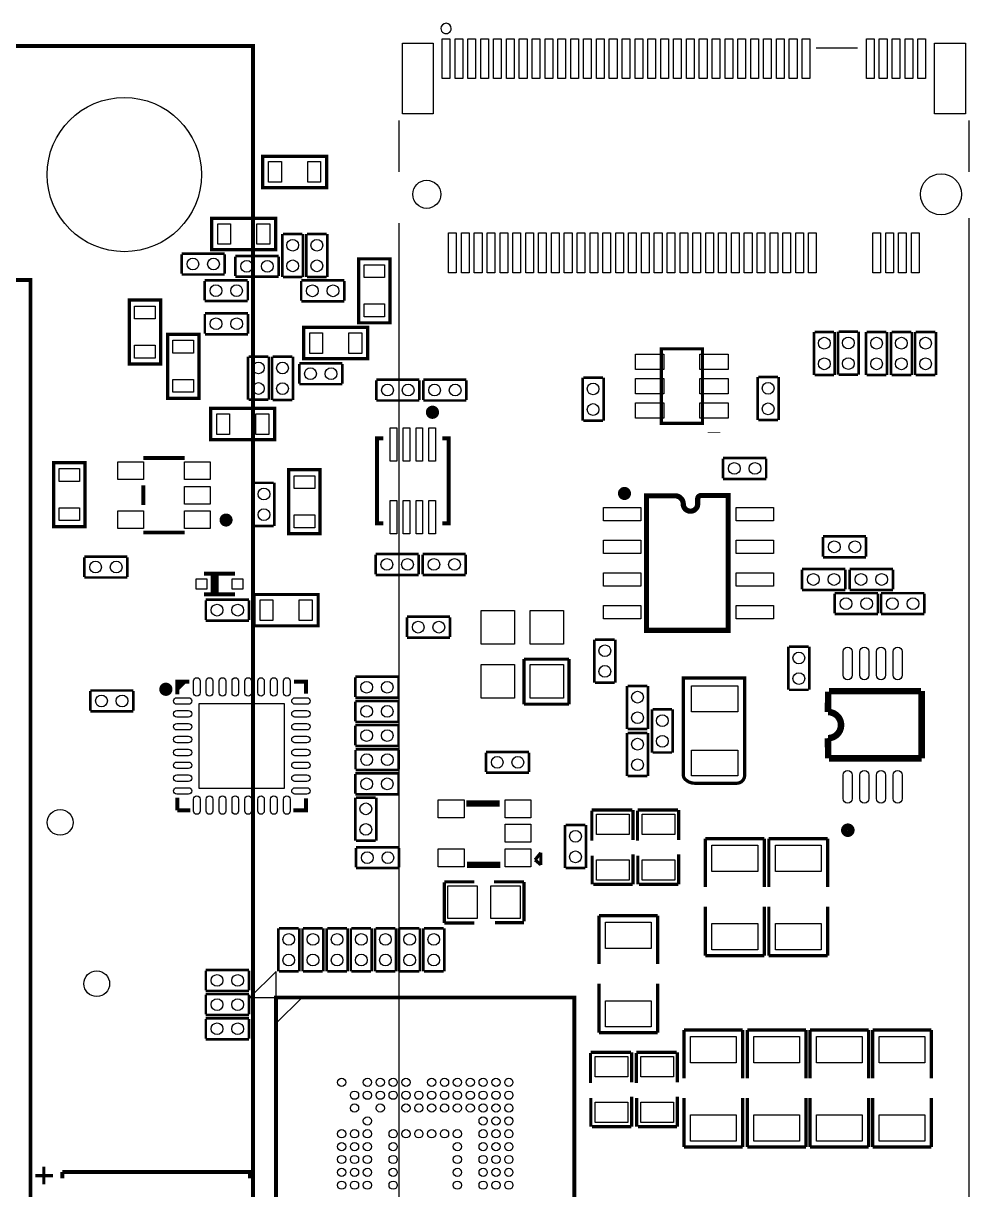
# Model space of a CAD drawing. Extents: x 4 to 274, y -3 to 190.
# Drawn here: x 179.57 to 216.33, y 69.03 to 114.39 of the extents above; entities that cross this region are included whole.
import ezdxf

# ---------------------------------------------------------------- set-up
doc = ezdxf.new("R2010")
doc.units = 0
doc.header["$MEASUREMENT"] = 0
doc.layers.add('PG_SILKSCREEN_TOP', color=130, linetype='CONTINUOUS')
doc.layers.add('PIN_TOP', color=140, linetype='CONTINUOUS')

msp = doc.modelspace()

# ---------------------------------------------------------------- linework, layer by layer
at = {"layer": 'PG_SILKSCREEN_TOP'}
for points, format in [([(196.20738, 114.190526, 0.999735), (195.80733, 114.19078, 1.000265), (196.20738, 114.190526)], "xyb"), ([(185.801, 88.773, 0.127, 0.127, 0), (185.7502, 88.773, 0.127, 0.127, 0), (185.5724, 88.5952, 0.127, 0.127, 0), (185.5724, 88.4936, 0.127, 0.127, 0), (185.801, 88.7222, 0.127, 0.127, 0), (185.801, 88.773, 0.127, 0.127, 0), (185.811922, 88.783922, 0.127, 0.127, 0), (186.028838, 88.783922, 0.1524, 0.1524, 0), (185.561478, 88.783922, 0.1524, 0.1524, 0), (185.561478, 88.29548, 0.1524, 0.1524, 0)], "xyseb")]:
    msp.add_lwpolyline(points, format=format, dxfattribs=at)
for points, const_width in [([(188.49594, 33.50768), (188.49594, 113.50752), (128.49606, 113.50752), (128.49606, 33.50768), (188.49594, 33.50768)], 0.1524), ([(191.3636, 109.22), (188.8744, 109.22), (188.8744, 108.0008), (191.3636, 108.0008), (191.3636, 109.22)], 0.127), ([(189.3824, 106.807), (186.8932, 106.807), (186.8932, 105.5878), (189.3824, 105.5878), (189.3824, 106.807)], 0.127), ([(189.6364, 104.521), (189.6364, 106.1974)], 0.1016), ([(189.6618, 106.1974), (190.4238, 106.1974)], 0.1016), ([(190.4492, 106.1974), (190.4492, 104.521)], 0.1016), ([(190.5762, 104.521), (190.5762, 106.1974)], 0.1016), ([(190.6016, 106.1974), (191.3636, 106.1974)], 0.1016), ([(191.389, 106.1974), (191.389, 104.521)], 0.1016), ([(185.7248, 105.4354), (187.4012, 105.4354)], 0.1016), ([(185.7248, 104.648), (185.7248, 105.41)], 0.1016), ([(187.4012, 105.41), (187.4012, 104.648)], 0.1016), ([(187.81776, 105.3465), (189.49416, 105.3465)], 0.1016), ([(187.81776, 104.5591), (187.81776, 105.3211)], 0.1016), ([(189.49416, 105.3211), (189.49416, 104.5591)], 0.1016), ([(192.6082, 105.2322), (192.6082, 102.743), (193.8274, 102.743), (193.8274, 105.2322), (192.6082, 105.2322)], 0.127), ([(137.347706, 61.909706), (179.847494, 61.909706), (179.847494, 104.409494), (137.347706, 104.409494), (137.347706, 61.909706)], 0.150114), ([(187.4012, 104.6226), (185.7248, 104.6226)], 0.1016), ([(186.62142, 104.39908), (188.29782, 104.39908)], 0.1016), ([(186.62142, 103.61168), (186.62142, 104.37368)], 0.1016), ([(189.49416, 104.5337), (187.81776, 104.5337)], 0.1016), ([(188.29782, 104.37368), (188.29782, 103.61168)], 0.1016), ([(190.4238, 104.521), (189.6618, 104.521)], 0.1016), ([(190.373, 104.394), (192.0494, 104.394)], 0.1016), ([(190.373, 103.6066), (190.373, 104.3686)], 0.1016), ([(191.3636, 104.521), (190.6016, 104.521)], 0.1016), ([(192.0494, 104.3686), (192.0494, 103.6066)], 0.1016), ([(183.68518, 103.62692), (183.68518, 101.13772), (184.90438, 101.13772), (184.90438, 103.62692), (183.68518, 103.62692)], 0.127), ([(188.29782, 103.58628), (186.62142, 103.58628)], 0.1016), ([(192.0494, 103.5812), (190.373, 103.5812)], 0.1016), ([(186.6265, 103.1113), (188.3029, 103.1113)], 0.1016), ([(186.6265, 102.3239), (186.6265, 103.0859)], 0.1016), ([(188.3029, 103.0859), (188.3029, 102.3239)], 0.1016), ([(190.4746, 101.346), (192.9638, 101.346), (192.9638, 102.5652), (190.4746, 102.5652), (190.4746, 101.346)], 0.127), ([(185.1787, 102.2985), (185.1787, 99.8093), (186.3979, 99.8093), (186.3979, 102.2985), (185.1787, 102.2985)], 0.127), ([(188.3029, 102.2985), (186.6265, 102.2985)], 0.1016), ([(210.312, 100.711), (210.312, 102.3874)], 0.1016), ([(210.3374, 102.3874), (211.0994, 102.3874)], 0.1016), ([(211.1248, 102.3874), (211.1248, 100.711)], 0.1016), ([(211.24672, 100.720652), (211.24672, 102.397052)], 0.1016), ([(211.27212, 102.397052), (212.03412, 102.397052)], 0.1016), ([(212.05952, 102.397052), (212.05952, 100.720652)], 0.1016), ([(212.344, 100.711), (212.344, 102.3874)], 0.1016), ([(212.3694, 102.3874), (213.1314, 102.3874)], 0.1016), ([(213.1568, 102.3874), (213.1568, 100.711)], 0.1016), ([(213.3092, 100.711), (213.3092, 102.3874)], 0.1016), ([(213.3346, 102.3874), (214.0966, 102.3874)], 0.1016), ([(214.122, 102.3874), (214.122, 100.711)], 0.1016), ([(214.249, 100.711), (214.249, 102.3874)], 0.1016), ([(214.2744, 102.3874), (215.0364, 102.3874)], 0.1016), ([(215.0618, 102.3874), (215.0618, 100.711)], 0.1016), ([(204.3811, 98.829114), (204.3811, 101.729286), (205.9813, 101.729286), (205.9813, 98.829114), (204.3811, 98.829114)], 0.124968), ([(188.3029, 99.75088), (188.3029, 101.42728)], 0.1016), ([(188.3283, 101.42728), (189.0903, 101.42728)], 0.1016), ([(189.1157, 101.42728), (189.1157, 99.75088)], 0.1016), ([(189.24016, 99.7458), (189.24016, 101.4222)], 0.1016), ([(189.26556, 101.4222), (190.02756, 101.4222)], 0.1016), ([(190.05296, 101.4222), (190.05296, 99.7458)], 0.1016), ([(190.2968, 101.1682), (191.9732, 101.1682)], 0.1016), ([(190.2968, 100.3808), (190.2968, 101.1428)], 0.1016), ([(191.9732, 101.1428), (191.9732, 100.3808)], 0.1016), ([(211.0994, 100.711), (210.3374, 100.711)], 0.1016), ([(212.03412, 100.720652), (211.27212, 100.720652)], 0.1016), ([(213.1314, 100.711), (212.3694, 100.711)], 0.1016), ([(214.0966, 100.711), (213.3346, 100.711)], 0.1016), ([(215.0364, 100.711), (214.2744, 100.711)], 0.1016), ([(191.9732, 100.3554), (190.2968, 100.3554)], 0.1016), ([(193.294, 100.5332), (194.9704, 100.5332)], 0.1016), ([(193.294, 99.7458), (193.294, 100.5078)], 0.1016), ([(194.9704, 100.5078), (194.9704, 99.7458)], 0.1016), ([(195.1228, 100.5332), (196.7992, 100.5332)], 0.1016), ([(195.1228, 99.7458), (195.1228, 100.5078)], 0.1016), ([(196.7992, 100.5078), (196.7992, 99.7458)], 0.1016), ([(201.3204, 98.933), (201.3204, 100.6094)], 0.1016), ([(201.3458, 100.6094), (202.1078, 100.6094)], 0.1016), ([(202.1332, 100.6094), (202.1332, 98.933)], 0.1016), ([(208.1276, 98.9584), (208.1276, 100.6348)], 0.1016), ([(208.153, 100.6348), (208.915, 100.6348)], 0.1016), ([(208.9404, 100.6348), (208.9404, 98.9584)], 0.1016), ([(189.0903, 99.75088), (188.3283, 99.75088)], 0.1016), ([(189.34684, 99.41306), (186.85764, 99.41306), (186.85764, 98.19386), (189.34684, 98.19386), (189.34684, 99.41306)], 0.127), ([(190.02756, 99.7458), (189.26556, 99.7458)], 0.1016), ([(194.9704, 99.7204), (193.294, 99.7204)], 0.1016), ([(196.7992, 99.7204), (195.1228, 99.7204)], 0.1016), ([(202.1078, 98.933), (201.3458, 98.933)], 0.1016), ([(208.915, 98.9584), (208.153, 98.9584)], 0.1016), ([(206.4258, 98.4758), (206.4258, 98.5012)], 0.500126), ([(193.5734, 94.9452), (193.3194, 94.9452), (193.3194, 98.2472), (193.5734, 98.2472)], 0.1524), ([(195.8594, 94.9452), (196.1134, 94.9452), (196.1134, 98.2472), (195.8594, 98.2472)], 0.1524), ([(184.2389, 97.487486), (185.8391, 97.487486)], 0.1524), ([(206.7814, 97.4852), (208.4578, 97.4852)], 0.1016), ([(180.7464, 97.3074), (180.7464, 94.8182), (181.9656, 94.8182), (181.9656, 97.3074), (180.7464, 97.3074)], 0.127), ([(189.8904, 97.028), (189.8904, 94.5388), (191.1096, 94.5388), (191.1096, 97.028), (189.8904, 97.028)], 0.127), ([(206.7814, 96.6978), (206.7814, 97.4598)], 0.1016), ([(208.4578, 97.4598), (208.4578, 96.6978)], 0.1016), ([(208.4578, 96.6724), (206.7814, 96.6724)], 0.1016), ([(184.2389, 95.6564), (184.2389, 96.4184)], 0.1524), ([(188.5188, 94.8436), (188.5188, 96.52)], 0.1016), ([(188.5442, 96.52), (189.3062, 96.52)], 0.1016), ([(189.3316, 96.52), (189.3316, 94.8436)], 0.1016), ([(189.3062, 94.8436), (188.5442, 94.8436)], 0.1016), ([(185.8391, 94.587314), (184.2389, 94.587314)], 0.1524), ([(210.6676, 94.4372), (212.344, 94.4372)], 0.1016), ([(210.6676, 93.6498), (210.6676, 94.4118)], 0.1016), ([(212.344, 94.4118), (212.344, 93.6498)], 0.1016), ([(181.9402, 93.6498), (183.6166, 93.6498)], 0.1016), ([(181.9402, 92.8624), (181.9402, 93.6244)], 0.1016), ([(183.6166, 93.6244), (183.6166, 92.8624)], 0.1016), ([(193.2686, 93.7514), (194.945, 93.7514)], 0.1016), ([(193.2686, 92.964), (193.2686, 93.726)], 0.1016), ([(194.945, 93.726), (194.945, 92.964)], 0.1016), ([(195.0974, 93.7514), (196.7738, 93.7514)], 0.1016), ([(195.0974, 92.964), (195.0974, 93.726)], 0.1016), ([(196.7738, 93.726), (196.7738, 92.964)], 0.1016), ([(212.344, 93.6244), (210.6676, 93.6244)], 0.1016), ([(186.598052, 92.98305), (187.797948, 92.98305)], 0.1524), ([(186.929776, 92.18295), (186.929776, 92.98305)], 0.1524), ([(187.082176, 92.18295), (187.082176, 92.98305)], 0.1524), ([(209.8548, 93.1672), (211.5312, 93.1672)], 0.1016), ([(209.8548, 92.3798), (209.8548, 93.1418)], 0.1016), ([(211.5312, 93.1418), (211.5312, 92.3798)], 0.1016), ([(211.709, 93.1672), (213.3854, 93.1672)], 0.1016), ([(211.709, 92.3798), (211.709, 93.1418)], 0.1016), ([(213.3854, 93.1418), (213.3854, 92.3798)], 0.1016), ([(183.6166, 92.837), (181.9402, 92.837)], 0.1016), ([(194.945, 92.9386), (193.2686, 92.9386)], 0.1016), ([(196.7738, 92.9386), (195.0974, 92.9386)], 0.1016), ([(187.797948, 92.18295), (186.598052, 92.18295)], 0.1524), ([(191.0334, 92.1766), (188.5442, 92.1766), (188.5442, 90.9574), (191.0334, 90.9574), (191.0334, 92.1766)], 0.127), ([(211.5312, 92.3544), (209.8548, 92.3544)], 0.1016), ([(211.1248, 92.2274), (212.8012, 92.2274)], 0.1016), ([(211.1248, 91.44), (211.1248, 92.202)], 0.1016), ([(213.3854, 92.3544), (211.709, 92.3544)], 0.1016), ([(212.8012, 92.202), (212.8012, 91.44)], 0.1016), ([(212.9282, 92.2274), (214.6046, 92.2274)], 0.1016), ([(212.9282, 91.44), (212.9282, 92.202)], 0.1016), ([(214.6046, 92.202), (214.6046, 91.44)], 0.1016), ([(186.6646, 91.9734), (188.341, 91.9734)], 0.1016), ([(186.6646, 91.186), (186.6646, 91.948)], 0.1016), ([(188.341, 91.948), (188.341, 91.186)], 0.1016), ([(188.341, 91.1606), (186.6646, 91.1606)], 0.1016), ([(194.4878, 91.313), (196.1642, 91.313)], 0.1016), ([(194.4878, 90.5256), (194.4878, 91.2876)], 0.1016), ([(196.1642, 91.2876), (196.1642, 90.5256)], 0.1016), ([(212.8012, 91.4146), (211.1248, 91.4146)], 0.1016), ([(214.6046, 91.4146), (212.9282, 91.4146)], 0.1016), ([(196.1642, 90.5002), (194.4878, 90.5002)], 0.1016), ([(201.7776, 88.7476), (201.7776, 90.424)], 0.1016), ([(201.803, 90.424), (202.565, 90.424)], 0.1016), ([(202.5904, 90.424), (202.5904, 88.7476)], 0.1016), ([(209.3214, 88.4682), (209.3214, 90.1446)], 0.1016), ([(209.3468, 90.1446), (210.1088, 90.1446)], 0.1016), ([(210.1342, 90.1446), (210.1342, 88.4682)], 0.1016), ([(200.787, 89.662), (199.0344, 89.662)], 0.127), ([(199.0344, 89.662), (199.0344, 87.9094)], 0.127), ([(200.787, 87.9094), (200.787, 89.662)], 0.127), ([(192.4812, 88.9762), (194.1576, 88.9762)], 0.1016), ([(192.4812, 88.1888), (192.4812, 88.9508)], 0.1016), ([(194.1576, 88.9508), (194.1576, 88.1888)], 0.1016), ([(182.1688, 88.4428), (183.8452, 88.4428)], 0.1016), ([(182.1688, 87.6554), (182.1688, 88.4174)], 0.1016), ([(183.8452, 88.4174), (183.8452, 87.6554)], 0.1016), ([(190.561722, 88.314276), (190.561722, 88.783922), (190.091822, 88.783922)], 0.1524), ([(202.565, 88.7476), (201.803, 88.7476)], 0.1016), ([(203.0476, 86.9442), (203.0476, 88.6206)], 0.1016), ([(203.073, 88.6206), (203.835, 88.6206)], 0.1016), ([(203.8604, 88.6206), (203.8604, 86.9442)], 0.1016), ([(210.1088, 88.4682), (209.3468, 88.4682)], 0.1016), ([(210.860894, 87.6046), (210.8708, 88.392)], 0.254), ([(210.8962, 88.4174), (214.4776, 88.4174)], 0.254), ([(214.503, 88.4174), (214.503, 85.8012)], 0.254), ([(194.1576, 88.1634), (192.4812, 88.1634)], 0.1016), ([(192.4812, 88.0364), (194.1576, 88.0364)], 0.1016), ([(192.4812, 87.249), (192.4812, 88.011)], 0.1016), ([(194.1576, 88.011), (194.1576, 87.249)], 0.1016), ([(183.8452, 87.63), (182.1688, 87.63)], 0.1016), ([(199.0344, 87.9094), (200.787, 87.9094)], 0.127), ([(204.0128, 86.0298), (204.0128, 87.7062)], 0.1016), ([(204.0382, 87.7062), (204.8002, 87.7062)], 0.1016), ([(204.8256, 87.7062), (204.8256, 86.0298)], 0.1016), ([(194.1576, 87.2236), (192.4812, 87.2236)], 0.1016), ([(192.4812, 87.0966), (194.1576, 87.0966)], 0.1016), ([(192.4812, 86.3092), (192.4812, 87.0712)], 0.1016), ([(194.1576, 87.0712), (194.1576, 86.3092)], 0.1016), ([(203.0476, 85.1154), (203.0476, 86.7918)], 0.1016), ([(203.835, 86.9442), (203.073, 86.9442)], 0.1016), ([(203.073, 86.7918), (203.835, 86.7918)], 0.1016), ([(203.8604, 86.7918), (203.8604, 85.1154)], 0.1016), ([(210.8708, 85.8012), (210.860894, 86.5886)], 0.254), ([(194.1576, 86.2838), (192.4812, 86.2838)], 0.1016), ([(192.486534, 86.158578), (194.162934, 86.158578)], 0.1016), ([(192.486534, 85.371178), (192.486534, 86.133178)], 0.1016), ([(194.162934, 86.133178), (194.162934, 85.371178)], 0.1016), ([(197.5612, 86.0552), (199.2376, 86.0552)], 0.1016), ([(197.5612, 85.2678), (197.5612, 86.0298)], 0.1016), ([(199.2376, 86.0298), (199.2376, 85.2678)], 0.1016), ([(204.8002, 86.0298), (204.0382, 86.0298)], 0.1016), ([(214.503, 85.8012), (210.8962, 85.8012)], 0.254), ([(194.162934, 85.345778), (192.486534, 85.345778)], 0.1016), ([(199.2376, 85.2424), (197.5612, 85.2424)], 0.1016), ([(192.4812, 85.217), (194.1576, 85.217)], 0.1016), ([(192.4812, 84.4296), (192.4812, 85.1916)], 0.1016), ([(194.1576, 85.1916), (194.1576, 84.4296)], 0.1016), ([(203.835, 85.1154), (203.073, 85.1154)], 0.1016), ([(194.1576, 84.4042), (192.4812, 84.4042)], 0.1016), ([(185.561478, 84.269834), (185.561478, 83.783678)], 0.1524), ([(190.063882, 83.783678), (190.561722, 83.783678), (190.561722, 84.241894)], 0.1524), ([(192.4812, 82.6008), (192.4812, 84.2772)], 0.1016), ([(192.5066, 84.2772), (193.2686, 84.2772)], 0.1016), ([(193.294, 84.2772), (193.294, 82.6008)], 0.1016), ([(198.0946, 84.0486), (196.7992, 84.0486)], 0.254), ([(185.561478, 83.783678), (186.056778, 83.783678)], 0.1524), ([(201.676, 83.7946), (203.2508, 83.7946)], 0.127), ([(201.676, 82.6008), (201.676, 83.7692)], 0.127), ([(203.2762, 83.7946), (203.2762, 82.6262)], 0.127), ([(203.454, 83.7946), (205.0288, 83.7946)], 0.127), ([(203.454, 82.6008), (203.454, 83.7692)], 0.127), ([(205.0542, 83.7946), (205.0542, 82.6262)], 0.127), ([(200.6346, 81.534), (200.6346, 83.2104)], 0.1016), ([(200.66, 83.2104), (201.422, 83.2104)], 0.1016), ([(201.4474, 83.2104), (201.4474, 81.534)], 0.1016), ([(193.2686, 82.6008), (192.5066, 82.6008)], 0.1016), ([(206.0956, 82.677), (208.3816, 82.677)], 0.127), ([(206.0956, 80.7974), (206.0956, 82.677)], 0.127), ([(208.3816, 82.677), (208.3816, 80.7974)], 0.127), ([(208.5594, 82.677), (210.8454, 82.677)], 0.127), ([(208.5594, 80.7974), (208.5594, 82.677)], 0.127), ([(210.8454, 82.677), (210.8454, 80.7974)], 0.127), ([(192.5066, 82.3468), (194.183, 82.3468)], 0.1016), ([(192.5066, 81.5594), (192.5066, 82.3214)], 0.1016), ([(194.183, 82.3214), (194.183, 81.5594)], 0.1016), ([(199.6948, 82.1309), (199.469502, 81.853024)], 0.127), ([(199.6948, 81.661), (199.6948, 82.1309)], 0.127), ([(203.2762, 80.899), (203.2762, 82.0674)], 0.127), ([(205.0542, 80.899), (205.0542, 82.0674)], 0.127), ([(198.12, 81.661), (196.8246, 81.661)], 0.254), ([(199.469502, 81.853024), (199.698102, 81.662524)], 0.127), ([(201.6887, 82.0166), (201.6887, 80.899)], 0.127), ([(203.4667, 82.0166), (203.4667, 80.899)], 0.127), ([(194.183, 81.534), (192.5066, 81.534)], 0.1016), ([(201.422, 81.534), (200.66, 81.534)], 0.1016), ([(195.9356, 81.0006), (197.104, 81.0006)], 0.127), ([(195.9356, 79.4004), (195.9356, 80.9752)], 0.127), ([(199.0344, 81.0006), (197.866, 81.0006)], 0.127), ([(199.0344, 79.4639), (199.0344, 80.9879)], 0.127), ([(201.7395, 80.899), (203.2635, 80.899)], 0.127), ([(203.5175, 80.899), (205.0415, 80.899)], 0.127), ([(206.0956, 80.0354), (206.0956, 78.1304)], 0.127), ([(208.3816, 78.1304), (208.3816, 80.0354)], 0.127), ([(208.5594, 80.0354), (208.5594, 78.1304)], 0.127), ([(210.8454, 78.1304), (210.8454, 80.0354)], 0.127), ([(197.104, 79.4004), (195.9356, 79.4004)], 0.127), ([(197.9168, 79.4131), (199.0344, 79.4131)], 0.127), ([(201.9554, 79.6798), (204.2414, 79.6798)], 0.127), ([(201.9554, 77.8002), (201.9554, 79.6798)], 0.127), ([(204.2414, 79.6798), (204.2414, 77.8002)], 0.127), ([(189.484, 77.5208), (189.484, 79.1972)], 0.1016), ([(189.5094, 79.1972), (190.2714, 79.1972)], 0.1016), ([(190.2968, 79.1972), (190.2968, 77.5208)], 0.1016), ([(190.4238, 77.5208), (190.4238, 79.1972)], 0.1016), ([(190.4492, 79.1972), (191.2112, 79.1972)], 0.1016), ([(191.2366, 79.1972), (191.2366, 77.5208)], 0.1016), ([(191.3636, 77.5208), (191.3636, 79.1972)], 0.1016), ([(191.389, 79.1972), (192.151, 79.1972)], 0.1016), ([(192.1764, 79.1972), (192.1764, 77.5208)], 0.1016), ([(192.3034, 77.5208), (192.3034, 79.1972)], 0.1016), ([(192.3288, 79.1972), (193.0908, 79.1972)], 0.1016), ([(193.1162, 79.1972), (193.1162, 77.5208)], 0.1016), ([(193.2432, 77.5208), (193.2432, 79.1972)], 0.1016), ([(193.2686, 79.1972), (194.0306, 79.1972)], 0.1016), ([(194.056, 79.1972), (194.056, 77.5208)], 0.1016), ([(194.183, 77.5208), (194.183, 79.1972)], 0.1016), ([(194.2084, 79.1972), (194.9704, 79.1972)], 0.1016), ([(194.9958, 79.1972), (194.9958, 77.5208)], 0.1016), ([(195.1228, 77.5208), (195.1228, 79.1972)], 0.1016), ([(195.1482, 79.1972), (195.9102, 79.1972)], 0.1016), ([(195.9356, 79.1972), (195.9356, 77.5208)], 0.1016), ([(206.0956, 78.1304), (208.3816, 78.1304)], 0.127), ([(208.5594, 78.1304), (210.8454, 78.1304)], 0.127), ([(186.6646, 77.5716), (188.341, 77.5716)], 0.1016), ([(186.6646, 76.7842), (186.6646, 77.5462)], 0.1016), ([(188.341, 77.5462), (188.341, 76.7842)], 0.1016), ([(190.2714, 77.5208), (189.5094, 77.5208)], 0.1016), ([(191.2112, 77.5208), (190.4492, 77.5208)], 0.1016), ([(192.151, 77.5208), (191.389, 77.5208)], 0.1016), ([(193.0908, 77.5208), (192.3288, 77.5208)], 0.1016), ([(194.0306, 77.5208), (193.2686, 77.5208)], 0.1016), ([(194.9704, 77.5208), (194.2084, 77.5208)], 0.1016), ([(195.9102, 77.5208), (195.1482, 77.5208)], 0.1016), ([(188.341, 76.7588), (186.6646, 76.7588)], 0.1016), ([(186.6646, 76.6318), (188.341, 76.6318)], 0.1016), ([(201.9554, 77.0382), (201.9554, 75.1332)], 0.127), ([(204.2414, 75.1332), (204.2414, 77.0382)], 0.127), ([(186.6646, 75.8444), (186.6646, 76.6064)], 0.1016), ([(188.341, 76.6064), (188.341, 75.8444)], 0.1016), ([(189.39891, 63.401702), (200.99909, 63.401702), (200.99909, 76.501498), (189.39891, 76.501498), (189.39891, 63.401702)], 0.1524), ([(188.341, 75.819), (186.6646, 75.819)], 0.1016), ([(186.6646, 75.692), (188.341, 75.692)], 0.1016), ([(186.6646, 74.9046), (186.6646, 75.6666)], 0.1016), ([(188.341, 75.6666), (188.341, 74.9046)], 0.1016), ([(188.341, 74.8792), (186.6646, 74.8792)], 0.1016), ([(201.9554, 75.1332), (204.2414, 75.1332)], 0.127), ([(205.2574, 75.2348), (207.5434, 75.2348)], 0.127), ([(205.2574, 73.3552), (205.2574, 75.2348)], 0.127), ([(207.5434, 75.2348), (207.5434, 73.3552)], 0.127), ([(207.7212, 75.2348), (210.0072, 75.2348)], 0.127), ([(207.7212, 73.3552), (207.7212, 75.2348)], 0.127), ([(210.0072, 75.2348), (210.0072, 73.3552)], 0.127), ([(210.1596, 75.2348), (212.4456, 75.2348)], 0.127), ([(210.1596, 73.3552), (210.1596, 75.2348)], 0.127), ([(212.4456, 75.2348), (212.4456, 73.3552)], 0.127), ([(212.598, 75.2348), (214.884, 75.2348)], 0.127), ([(212.598, 73.3552), (212.598, 75.2348)], 0.127), ([(214.884, 75.2348), (214.884, 73.3552)], 0.127), ([(201.6252, 74.3712), (203.2, 74.3712)], 0.127), ([(201.6252, 73.1774), (201.6252, 74.3458)], 0.127), ([(203.2254, 74.3712), (203.2254, 73.2028)], 0.127), ([(203.4032, 74.3712), (204.978, 74.3712)], 0.127), ([(203.4032, 73.1774), (203.4032, 74.3458)], 0.127), ([(205.0034, 74.3712), (205.0034, 73.2028)], 0.127), ([(201.6379, 72.5932), (201.6379, 71.4756)], 0.127), ([(203.2254, 71.4756), (203.2254, 72.644)], 0.127), ([(203.4159, 72.5932), (203.4159, 71.4756)], 0.127), ([(205.0034, 71.4756), (205.0034, 72.644)], 0.127), ([(205.2574, 72.5932), (205.2574, 70.6882)], 0.127), ([(207.5434, 70.6882), (207.5434, 72.5932)], 0.127), ([(207.7212, 72.5932), (207.7212, 70.6882)], 0.127), ([(210.0072, 70.6882), (210.0072, 72.5932)], 0.127), ([(210.1596, 72.5932), (210.1596, 70.6882)], 0.127), ([(212.4456, 70.6882), (212.4456, 72.5932)], 0.127), ([(212.598, 72.5932), (212.598, 70.6882)], 0.127), ([(214.884, 70.6882), (214.884, 72.5932)], 0.127), ([(201.6887, 71.4756), (203.2127, 71.4756)], 0.127), ([(203.4667, 71.4756), (204.9907, 71.4756)], 0.127), ([(205.2574, 70.6882), (207.5434, 70.6882)], 0.127), ([(207.7212, 70.6882), (210.0072, 70.6882)], 0.127), ([(210.1596, 70.6882), (212.4456, 70.6882)], 0.127), ([(212.598, 70.6882), (214.884, 70.6882)], 0.127), ([(180.3654, 69.2404), (180.3654, 69.9262)], 0.127), ([(180.0352, 69.5706), (180.721, 69.5706)], 0.127), ([(181.08422, 69.469), (181.08422, 69.71411)], 0.1524), ([(181.08422, 69.71411), (188.38418, 69.71411), (188.38418, 69.469)], 0.1524)]:
    msp.add_lwpolyline(points, dxfattribs=dict(at, const_width=const_width))
for points in [[(210.407504, 113.440718), (212.00745, 113.440718)], [(194.182492, 108.61548), (194.182492, 110.615476)], [(216.332308, 110.615476), (216.332308, 108.61548)], [(201.407522, 29.340556), (194.182492, 29.340556), (194.182492, 106.615484)], [(216.332308, 106.815636), (216.332308, 29.340556), (209.106008, 29.340556)]]:
    msp.add_lwpolyline(points, dxfattribs=at)
for points, const_width in [([(195.60794, 99.2632, 1), (195.34886, 99.2632, 1), (195.60794, 99.2632)], 0.254), ([(203.074016, 96.10598, 1), (202.819, 96.10598, 1), (203.074016, 96.10598)], 0.254), ([(206.074264, 96.02597), (206.97698, 96.02597), (206.97698, 90.780108), (203.805028, 90.780108), (203.805028, 96.013778), (204.915262, 96.013778, -0.414214), (205.232254, 95.696786, 1), (205.793594, 95.696786), (205.793594, 95.891858, -0.414214), (205.927706, 96.02597), (206.074264, 96.02597)], 0.2032), ([(187.579, 95.0722, 1), (187.325, 95.0722, 1), (187.579, 95.0722)], 0.254), ([(205.232, 85.2932), (205.232, 88.9254), (207.6196, 88.9254), (207.6196, 85.1408, -0.414214), (207.3148, 84.836), (205.675992, 84.836, -0.198857), (205.3082, 84.9884, -0.198818), (205.232, 85.172296), (205.232, 85.2932)], 0.127), ([(185.241438, 88.48979, 1), (184.982358, 88.48979, 1), (185.241438, 88.48979)], 0.254), ([(210.860894, 86.5886, 1), (210.860894, 87.6046)], 0.254), ([(211.769706, 83.0072, 1), (211.495894, 83.0072, 1), (211.769706, 83.0072)], 0.254)]:
    msp.add_lwpolyline(points, format="xyb", dxfattribs=dict(at, const_width=const_width))
for points in [[(189.398148, 76.502514), (189.398148, 77.518514), (188.382148, 76.502514)], [(189.392052, 76.507086), (189.392052, 75.491086), (190.408052, 76.507086)]]:
    msp.add_lwpolyline(points, close=True, dxfattribs=at)
at = {"layer": 'PIN_TOP'}
for points in [[(194.30746, 110.865412), (194.30746, 113.61547), (195.507356, 113.61547), (195.507356, 110.865412)], [(195.857368, 112.240568), (195.857368, 113.790476), (196.157342, 113.790476), (196.157342, 112.240568)], [(196.35724, 112.240568), (196.35724, 113.790476), (196.657214, 113.790476), (196.657214, 112.240568)], [(196.857366, 112.240568), (196.857366, 113.790476), (197.15734, 113.790476), (197.15734, 112.240568)], [(197.357238, 112.240568), (197.357238, 113.790476), (197.657212, 113.790476), (197.657212, 112.240568)], [(197.857364, 112.240568), (197.857364, 113.790476), (198.157338, 113.790476), (198.157338, 112.240568)], [(198.357236, 112.240568), (198.357236, 113.790476), (198.65721, 113.790476), (198.65721, 112.240568)], [(198.857362, 112.240568), (198.857362, 113.790476), (199.157336, 113.790476), (199.157336, 112.240568)], [(199.357234, 112.240568), (199.357234, 113.790476), (199.657208, 113.790476), (199.657208, 112.240568)], [(199.85736, 112.240568), (199.85736, 113.790476), (200.157334, 113.790476), (200.157334, 112.240568)], [(200.357232, 112.240568), (200.357232, 113.790476), (200.657206, 113.790476), (200.657206, 112.240568)], [(200.857358, 112.240568), (200.857358, 113.790476), (201.157332, 113.790476), (201.157332, 112.240568)], [(201.35723, 112.240568), (201.35723, 113.790476), (201.657204, 113.790476), (201.657204, 112.240568)], [(201.857356, 112.240568), (201.857356, 113.790476), (202.15733, 113.790476), (202.15733, 112.240568)], [(202.357228, 112.240568), (202.357228, 113.790476), (202.657202, 113.790476), (202.657202, 112.240568)], [(202.857354, 112.240568), (202.857354, 113.790476), (203.157328, 113.790476), (203.157328, 112.240568)], [(203.357226, 112.240568), (203.357226, 113.790476), (203.6572, 113.790476), (203.6572, 112.240568)], [(203.857352, 112.240568), (203.857352, 113.790476), (204.157326, 113.790476), (204.157326, 112.240568)], [(204.357224, 112.240568), (204.357224, 113.790476), (204.657198, 113.790476), (204.657198, 112.240568)], [(204.85735, 112.240568), (204.85735, 113.790476), (205.157324, 113.790476), (205.157324, 112.240568)], [(205.357222, 112.240568), (205.357222, 113.790476), (205.657196, 113.790476), (205.657196, 112.240568)], [(205.857348, 112.240568), (205.857348, 113.790476), (206.157322, 113.790476), (206.157322, 112.240568)], [(206.35722, 112.240568), (206.35722, 113.790476), (206.657194, 113.790476), (206.657194, 112.240568)], [(206.857346, 112.240568), (206.857346, 113.790476), (207.15732, 113.790476), (207.15732, 112.240568)], [(207.357218, 112.240568), (207.357218, 113.790476), (207.657192, 113.790476), (207.657192, 112.240568)], [(207.857344, 112.240568), (207.857344, 113.790476), (208.157318, 113.790476), (208.157318, 112.240568)], [(208.357216, 112.240568), (208.357216, 113.790476), (208.65719, 113.790476), (208.65719, 112.240568)], [(208.857342, 112.240568), (208.857342, 113.790476), (209.157316, 113.790476), (209.157316, 112.240568)], [(209.357214, 112.240568), (209.357214, 113.790476), (209.657188, 113.790476), (209.657188, 112.240568)], [(209.85734, 112.240568), (209.85734, 113.790476), (210.157314, 113.790476), (210.157314, 112.240568)], [(212.357208, 112.240568), (212.357208, 113.790476), (212.657182, 113.790476), (212.657182, 112.240568)], [(212.857334, 112.240568), (212.857334, 113.790476), (213.157308, 113.790476), (213.157308, 112.240568)], [(213.357206, 112.240568), (213.357206, 113.790476), (213.65718, 113.790476), (213.65718, 112.240568)], [(213.857332, 112.240568), (213.857332, 113.790476), (214.157306, 113.790476), (214.157306, 112.240568)], [(214.357204, 112.240568), (214.357204, 113.790476), (214.657178, 113.790476), (214.657178, 112.240568)], [(215.007444, 110.865412), (215.007444, 113.61547), (216.20734, 113.61547), (216.20734, 110.865412)], [(189.10681, 108.21035), (189.10681, 109.01045), (189.606936, 109.01045), (189.606936, 108.21035)], [(190.63081, 108.21035), (190.63081, 109.01045), (191.130936, 109.01045), (191.130936, 108.21035)], [(187.12561, 105.79735), (187.12561, 106.59745), (187.625736, 106.59745), (187.625736, 105.79735)], [(188.64961, 105.79735), (188.64961, 106.59745), (189.149736, 106.59745), (189.149736, 105.79735)], [(196.107304, 104.690672), (196.107304, 106.24058), (196.407278, 106.24058), (196.407278, 104.690672)], [(196.607176, 104.690672), (196.607176, 106.24058), (196.90715, 106.24058), (196.90715, 104.690672)], [(197.107302, 104.690672), (197.107302, 106.24058), (197.407276, 106.24058), (197.407276, 104.690672)], [(197.607174, 104.690672), (197.607174, 106.24058), (197.907148, 106.24058), (197.907148, 104.690672)], [(198.1073, 104.690672), (198.1073, 106.24058), (198.407274, 106.24058), (198.407274, 104.690672)], [(198.607172, 104.690672), (198.607172, 106.24058), (198.907146, 106.24058), (198.907146, 104.690672)], [(199.107298, 104.690672), (199.107298, 106.24058), (199.407272, 106.24058), (199.407272, 104.690672)], [(199.60717, 104.690672), (199.60717, 106.24058), (199.907144, 106.24058), (199.907144, 104.690672)], [(200.107296, 104.690672), (200.107296, 106.24058), (200.40727, 106.24058), (200.40727, 104.690672)], [(200.607168, 104.690672), (200.607168, 106.24058), (200.907142, 106.24058), (200.907142, 104.690672)], [(201.107294, 104.690672), (201.107294, 106.24058), (201.407268, 106.24058), (201.407268, 104.690672)], [(201.607166, 104.690672), (201.607166, 106.24058), (201.90714, 106.24058), (201.90714, 104.690672)], [(202.107292, 104.690672), (202.107292, 106.24058), (202.407266, 106.24058), (202.407266, 104.690672)], [(202.607164, 104.690672), (202.607164, 106.24058), (202.907138, 106.24058), (202.907138, 104.690672)], [(203.10729, 104.690672), (203.10729, 106.24058), (203.407264, 106.24058), (203.407264, 104.690672)], [(203.607162, 104.690672), (203.607162, 106.24058), (203.907136, 106.24058), (203.907136, 104.690672)], [(204.107288, 104.690672), (204.107288, 106.24058), (204.407262, 106.24058), (204.407262, 104.690672)], [(204.60716, 104.690672), (204.60716, 106.24058), (204.907134, 106.24058), (204.907134, 104.690672)], [(205.107286, 104.690672), (205.107286, 106.24058), (205.40726, 106.24058), (205.40726, 104.690672)], [(205.607412, 104.690672), (205.607412, 106.24058), (205.907386, 106.24058), (205.907386, 104.690672)], [(206.107284, 104.690672), (206.107284, 106.24058), (206.407258, 106.24058), (206.407258, 104.690672)], [(206.60741, 104.690672), (206.60741, 106.24058), (206.907384, 106.24058), (206.907384, 104.690672)], [(207.107282, 104.690672), (207.107282, 106.24058), (207.407256, 106.24058), (207.407256, 104.690672)], [(207.607408, 104.690672), (207.607408, 106.24058), (207.907382, 106.24058), (207.907382, 104.690672)], [(208.10728, 104.690672), (208.10728, 106.24058), (208.407254, 106.24058), (208.407254, 104.690672)], [(208.607406, 104.690672), (208.607406, 106.24058), (208.90738, 106.24058), (208.90738, 104.690672)], [(209.107278, 104.690672), (209.107278, 106.24058), (209.407252, 106.24058), (209.407252, 104.690672)], [(209.607404, 104.690672), (209.607404, 106.24058), (209.907378, 106.24058), (209.907378, 104.690672)], [(210.107276, 104.690672), (210.107276, 106.24058), (210.40725, 106.24058), (210.40725, 104.690672)], [(212.607398, 104.690672), (212.607398, 106.24058), (212.907372, 106.24058), (212.907372, 104.690672)], [(213.10727, 104.690672), (213.10727, 106.24058), (213.407244, 106.24058), (213.407244, 104.690672)], [(213.607396, 104.690672), (213.607396, 106.24058), (213.90737, 106.24058), (213.90737, 104.690672)], [(214.107268, 104.690672), (214.107268, 106.24058), (214.407242, 106.24058), (214.407242, 104.690672)], [(193.61785, 104.499537), (192.81775, 104.499537), (192.81775, 104.999663), (193.61785, 104.999663)], [(193.61785, 102.975537), (192.81775, 102.975537), (192.81775, 103.475663), (193.61785, 103.475663)], [(184.69483, 102.894257), (183.89473, 102.894257), (183.89473, 103.394383), (184.69483, 103.394383)], [(191.207263, 102.35565), (191.207263, 101.55555), (190.707137, 101.55555), (190.707137, 102.35565)], [(192.731263, 102.35565), (192.731263, 101.55555), (192.231137, 101.55555), (192.231137, 102.35565)], [(184.69483, 101.370257), (183.89473, 101.370257), (183.89473, 101.870383), (184.69483, 101.870383)], [(186.18835, 101.565837), (185.38825, 101.565837), (185.38825, 102.065963), (186.18835, 102.065963)], [(204.481303, 100.929186), (203.381229, 100.929186), (203.381229, 101.529134), (204.481303, 101.529134)], [(206.981171, 100.929186), (205.881097, 100.929186), (205.881097, 101.529134), (206.981171, 101.529134)], [(186.18835, 100.041837), (185.38825, 100.041837), (185.38825, 100.541963), (186.18835, 100.541963)], [(204.481303, 99.979226), (203.381229, 99.979226), (203.381229, 100.579174), (204.481303, 100.579174)], [(206.981171, 99.979226), (205.881097, 99.979226), (205.881097, 100.579174), (206.981171, 100.579174)], [(204.481303, 99.029266), (203.381229, 99.029266), (203.381229, 99.629214), (204.481303, 99.629214)], [(206.981171, 99.029266), (205.881097, 99.029266), (205.881097, 99.629214), (206.981171, 99.629214)], [(187.09005, 98.40341), (187.09005, 99.20351), (187.590176, 99.20351), (187.590176, 98.40341)], [(188.61405, 98.40341), (188.61405, 99.20351), (189.114176, 99.20351), (189.114176, 98.40341)], [(194.093338, 98.656394), (194.093338, 97.360994), (193.839338, 97.360994), (193.839338, 98.656394)], [(194.593464, 98.656394), (194.593464, 97.360994), (194.339464, 97.360994), (194.339464, 98.656394)], [(195.093336, 98.656394), (195.093336, 97.360994), (194.839336, 97.360994), (194.839336, 98.656394)], [(195.593462, 98.656394), (195.593462, 97.360994), (195.339462, 97.360994), (195.339462, 98.656394)], [(184.239408, 96.64446), (183.248808, 96.64446), (183.248808, 97.33026), (184.239408, 97.33026)], [(186.829192, 96.64446), (185.838592, 96.64446), (185.838592, 97.33026), (186.829192, 97.33026)], [(181.75605, 96.574737), (180.95595, 96.574737), (180.95595, 97.074863), (181.75605, 97.074863)], [(190.90005, 96.295337), (190.09995, 96.295337), (190.09995, 96.795463), (190.90005, 96.795463)], [(186.829192, 95.6945), (185.838592, 95.6945), (185.838592, 96.3803), (186.829192, 96.3803)], [(194.093338, 95.831406), (194.093338, 94.536006), (193.839338, 94.536006), (193.839338, 95.831406)], [(194.593464, 95.831406), (194.593464, 94.536006), (194.339464, 94.536006), (194.339464, 95.831406)], [(195.093336, 95.831406), (195.093336, 94.536006), (194.839336, 94.536006), (194.839336, 95.831406)], [(195.593462, 95.831406), (195.593462, 94.536006), (195.339462, 94.536006), (195.339462, 95.831406)], [(181.75605, 95.050737), (180.95595, 95.050737), (180.95595, 95.550863), (181.75605, 95.550863)], [(184.239408, 94.74454), (183.248808, 94.74454), (183.248808, 95.43034), (184.239408, 95.43034)], [(186.829192, 94.74454), (185.838592, 94.74454), (185.838592, 95.43034), (186.829192, 95.43034)], [(190.90005, 94.771337), (190.09995, 94.771337), (190.09995, 95.271463), (190.90005, 95.271463)], [(203.584302, 95.04172), (202.126342, 95.04172), (202.126342, 95.55988), (203.584302, 95.55988)], [(208.744058, 95.04172), (207.286098, 95.04172), (207.286098, 95.55988), (208.744058, 95.55988)], [(203.584302, 93.77172), (202.126342, 93.77172), (202.126342, 94.28988), (203.584302, 94.28988)], [(208.744058, 93.77172), (207.286098, 93.77172), (207.286098, 94.28988), (208.744058, 94.28988)], [(203.584302, 92.50172), (202.126342, 92.50172), (202.126342, 93.01988), (203.584302, 93.01988)], [(208.744058, 92.50172), (207.286098, 92.50172), (207.286098, 93.01988), (208.744058, 93.01988)], [(186.294776, 92.3798), (186.294776, 92.7862), (186.701176, 92.7862), (186.701176, 92.3798)], [(187.694824, 92.3798), (187.694824, 92.7862), (188.101224, 92.7862), (188.101224, 92.3798)], [(188.77661, 91.16695), (188.77661, 91.96705), (189.276736, 91.96705), (189.276736, 91.16695)], [(190.30061, 91.16695), (190.30061, 91.96705), (190.800736, 91.96705), (190.800736, 91.16695)], [(203.584302, 91.23172), (202.126342, 91.23172), (202.126342, 91.74988), (203.584302, 91.74988)], [(208.744058, 91.23172), (207.286098, 91.23172), (207.286098, 91.74988), (208.744058, 91.74988)], [(198.673466, 91.548458), (198.673466, 90.248486), (197.373494, 90.248486), (197.373494, 91.548458)], [(200.573386, 91.548458), (200.573386, 90.248486), (199.273414, 90.248486), (199.273414, 91.548458)], [(198.673466, 89.448386), (198.673466, 88.148414), (197.373494, 88.148414), (197.373494, 89.448386)], [(200.573386, 89.448386), (200.573386, 88.148414), (199.273414, 88.148414), (199.273414, 89.448386)], [(207.351249, 87.617935), (205.551151, 87.617935), (205.551151, 88.617933), (207.351249, 88.617933)], [(186.411362, 84.633562), (186.411362, 87.933784), (189.711584, 87.933784), (189.711584, 84.633562)], [(207.351249, 85.118067), (205.551151, 85.118067), (205.551151, 86.118065), (207.351249, 86.118065)], [(196.705855, 84.190332), (196.705855, 83.490308), (195.705857, 83.490308), (195.705857, 84.190332)], [(199.305799, 84.190332), (199.305799, 83.490308), (198.305801, 83.490308), (198.305801, 84.190332)], [(203.1238, 82.8421), (201.8538, 82.8421), (201.8538, 83.6295), (203.1238, 83.6295)], [(204.9018, 82.8421), (203.6318, 82.8421), (203.6318, 83.6295), (204.9018, 83.6295)], [(199.305799, 83.240372), (199.305799, 82.540348), (198.305801, 82.540348), (198.305801, 83.240372)], [(196.705855, 82.290412), (196.705855, 81.590388), (195.705857, 81.590388), (195.705857, 82.290412)], [(199.305799, 82.290412), (199.305799, 81.590388), (198.305801, 81.590388), (198.305801, 82.290412)], [(208.1276, 81.407), (206.3496, 81.407), (206.3496, 82.423), (208.1276, 82.423)], [(210.5914, 81.407), (208.8134, 81.407), (208.8134, 82.423), (210.5914, 82.423)], [(203.1238, 81.0641), (201.8538, 81.0641), (201.8538, 81.8515), (203.1238, 81.8515)], [(204.9018, 81.0641), (203.6318, 81.0641), (203.6318, 81.8515), (204.9018, 81.8515)], [(197.2183, 80.8482), (197.2183, 79.5782), (196.0753, 79.5782), (196.0753, 80.8482)], [(198.8947, 80.8482), (198.8947, 79.5782), (197.7517, 79.5782), (197.7517, 80.8482)], [(203.9874, 78.4098), (202.2094, 78.4098), (202.2094, 79.4258), (203.9874, 79.4258)], [(208.1276, 78.359), (206.3496, 78.359), (206.3496, 79.375), (208.1276, 79.375)], [(210.5914, 78.359), (208.8134, 78.359), (208.8134, 79.375), (210.5914, 79.375)], [(203.9874, 75.3618), (202.2094, 75.3618), (202.2094, 76.3778), (203.9874, 76.3778)], [(207.2894, 73.9648), (205.5114, 73.9648), (205.5114, 74.9808), (207.2894, 74.9808)], [(209.7532, 73.9648), (207.9752, 73.9648), (207.9752, 74.9808), (209.7532, 74.9808)], [(212.1916, 73.9648), (210.4136, 73.9648), (210.4136, 74.9808), (212.1916, 74.9808)], [(214.63, 73.9648), (212.852, 73.9648), (212.852, 74.9808), (214.63, 74.9808)], [(203.073, 73.4187), (201.803, 73.4187), (201.803, 74.2061), (203.073, 74.2061)], [(204.851, 73.4187), (203.581, 73.4187), (203.581, 74.2061), (204.851, 74.2061)], [(203.073, 71.6407), (201.803, 71.6407), (201.803, 72.4281), (203.073, 72.4281)], [(204.851, 71.6407), (203.581, 71.6407), (203.581, 72.4281), (204.851, 72.4281)], [(207.2894, 70.9168), (205.5114, 70.9168), (205.5114, 71.9328), (207.2894, 71.9328)], [(209.7532, 70.9168), (207.9752, 70.9168), (207.9752, 71.9328), (209.7532, 71.9328)], [(212.1916, 70.9168), (210.4136, 70.9168), (210.4136, 71.9328), (212.1916, 71.9328)], [(214.63, 70.9168), (212.852, 70.9168), (212.852, 71.9328), (214.63, 71.9328)]]:
    msp.add_lwpolyline(points, close=True, dxfattribs=at)
for points in [[(211.800694, 89.953846), (211.800694, 89.039446, -1), (211.445094, 89.039446), (211.445094, 89.953846, -1)], [(212.450934, 89.953846), (212.450934, 89.039446, -1), (212.095334, 89.039446), (212.095334, 89.953846, -1)], [(213.100666, 89.953846), (213.100666, 89.039446, -1), (212.745066, 89.039446), (212.745066, 89.953846, -1)], [(213.750906, 89.953846), (213.750906, 89.039446, -1), (213.395306, 89.039446), (213.395306, 89.953846, -1)], [(186.43854, 88.81237), (186.43854, 88.35517, -1), (186.18454, 88.35517), (186.18454, 88.81237, -1)], [(186.938666, 88.81237), (186.938666, 88.35517, -1), (186.684666, 88.35517), (186.684666, 88.81237, -1)], [(187.438538, 88.81237), (187.438538, 88.35517, -1), (187.184538, 88.35517), (187.184538, 88.81237, -1)], [(187.938664, 88.81237), (187.938664, 88.35517, -1), (187.684664, 88.35517), (187.684664, 88.81237, -1)], [(188.438536, 88.81237), (188.438536, 88.35517, -1), (188.184536, 88.35517), (188.184536, 88.81237, -1)], [(188.938662, 88.81237), (188.938662, 88.35517, -1), (188.684662, 88.35517), (188.684662, 88.81237, -1)], [(189.438534, 88.81237), (189.438534, 88.35517, -1), (189.184534, 88.35517), (189.184534, 88.81237, -1)], [(189.93866, 88.81237), (189.93866, 88.35517, -1), (189.68466, 88.35517), (189.68466, 88.81237, -1)], [(185.99023, 87.90686), (185.53303, 87.90686, -1), (185.53303, 88.16086), (185.99023, 88.16086, -1)], [(190.59017, 87.90686), (190.13297, 87.90686, -1), (190.13297, 88.16086), (190.59017, 88.16086, -1)], [(185.99023, 87.406734), (185.53303, 87.406734, -1), (185.53303, 87.660734), (185.99023, 87.660734, -1)], [(190.59017, 87.406734), (190.13297, 87.406734, -1), (190.13297, 87.660734), (190.59017, 87.660734, -1)], [(185.99023, 86.906862), (185.53303, 86.906862, -1), (185.53303, 87.160862), (185.99023, 87.160862, -1)], [(190.59017, 86.906862), (190.13297, 86.906862, -1), (190.13297, 87.160862), (190.59017, 87.160862, -1)], [(185.99023, 86.406736), (185.53303, 86.406736, -1), (185.53303, 86.660736), (185.99023, 86.660736, -1)], [(190.59017, 86.406736), (190.13297, 86.406736, -1), (190.13297, 86.660736), (190.59017, 86.660736, -1)], [(185.99023, 85.906864), (185.53303, 85.906864, -1), (185.53303, 86.160864), (185.99023, 86.160864, -1)], [(190.59017, 85.906864), (190.13297, 85.906864, -1), (190.13297, 86.160864), (190.59017, 86.160864, -1)], [(185.99023, 85.406738), (185.53303, 85.406738, -1), (185.53303, 85.660738), (185.99023, 85.660738, -1)], [(190.59017, 85.406738), (190.13297, 85.406738, -1), (190.13297, 85.660738), (190.59017, 85.660738, -1)], [(211.800694, 85.153754), (211.800694, 84.239354, -1), (211.445094, 84.239354), (211.445094, 85.153754, -1)], [(212.450934, 85.153754), (212.450934, 84.239354, -1), (212.095334, 84.239354), (212.095334, 85.153754, -1)], [(213.100666, 85.153754), (213.100666, 84.239354, -1), (212.745066, 84.239354), (212.745066, 85.153754, -1)], [(213.750906, 85.153754), (213.750906, 84.239354, -1), (213.395306, 84.239354), (213.395306, 85.153754, -1)], [(185.99023, 84.906866), (185.53303, 84.906866, -1), (185.53303, 85.160866), (185.99023, 85.160866, -1)], [(190.59017, 84.906866), (190.13297, 84.906866, -1), (190.13297, 85.160866), (190.59017, 85.160866, -1)], [(185.99023, 84.40674), (185.53303, 84.40674, -1), (185.53303, 84.66074), (185.99023, 84.66074, -1)], [(190.59017, 84.40674), (190.13297, 84.40674, -1), (190.13297, 84.66074), (190.59017, 84.66074, -1)], [(186.43854, 84.21243), (186.43854, 83.75523, -1), (186.18454, 83.75523), (186.18454, 84.21243, -1)], [(186.938666, 84.21243), (186.938666, 83.75523, -1), (186.684666, 83.75523), (186.684666, 84.21243, -1)], [(187.438538, 84.21243), (187.438538, 83.75523, -1), (187.184538, 83.75523), (187.184538, 84.21243, -1)], [(187.938664, 84.21243), (187.938664, 83.75523, -1), (187.684664, 83.75523), (187.684664, 84.21243, -1)], [(188.438536, 84.21243), (188.438536, 83.75523, -1), (188.184536, 83.75523), (188.184536, 84.21243, -1)], [(188.938662, 84.21243), (188.938662, 83.75523, -1), (188.684662, 83.75523), (188.684662, 84.21243, -1)], [(189.438534, 84.21243), (189.438534, 83.75523, -1), (189.184534, 83.75523), (189.184534, 84.21243, -1)], [(189.93866, 84.21243), (189.93866, 83.75523, -1), (189.68466, 83.75523), (189.68466, 84.21243, -1)]]:
    msp.add_lwpolyline(points, format="xyb", close=True, dxfattribs=at)
for centre, radius in [((183.49595, 108.50753), 2.999994), ((215.25738, 107.740704), 0.8001), ((195.25742, 107.740704), 0.5461), ((190.0428, 105.760012), 0.2286), ((190.9826, 105.760012), 0.2286), ((186.162188, 105.029), 0.2286), ((186.963812, 105.029), 0.2286), ((188.255148, 104.9401), 0.2286), ((189.056772, 104.9401), 0.2286), ((190.0428, 104.958388), 0.2286), ((190.9826, 104.958388), 0.2286), ((187.058808, 103.99268), 0.2286), ((187.860432, 103.99268), 0.2286), ((190.810388, 103.9876), 0.2286), ((191.612012, 103.9876), 0.2286), ((187.063888, 102.7049), 0.2286), ((187.865512, 102.7049), 0.2286), ((210.7184, 101.950012), 0.2286), ((211.65312, 101.959664), 0.2286), ((212.7504, 101.950012), 0.2286), ((213.7156, 101.950012), 0.2286), ((214.6554, 101.950012), 0.2286), ((188.7093, 100.989892), 0.2286), ((189.64656, 100.984812), 0.2286), ((210.7184, 101.148388), 0.2286), ((211.65312, 101.15804), 0.2286), ((212.7504, 101.148388), 0.2286), ((213.7156, 101.148388), 0.2286), ((214.6554, 101.148388), 0.2286), ((190.734188, 100.7618), 0.2286), ((191.535812, 100.7618), 0.2286), ((188.7093, 100.188268), 0.2286), ((189.64656, 100.183188), 0.2286), ((193.731388, 100.1268), 0.2286), ((194.533012, 100.1268), 0.2286), ((195.560188, 100.1268), 0.2286), ((196.361812, 100.1268), 0.2286), ((201.7268, 100.172012), 0.2286), ((208.534, 100.197412), 0.2286), ((201.7268, 99.370388), 0.2286), ((208.534, 99.395788), 0.2286), ((207.218788, 97.0788), 0.2286), ((208.020412, 97.0788), 0.2286), ((188.9252, 96.082612), 0.2286), ((188.9252, 95.280988), 0.2286), ((211.104988, 94.0308), 0.2286), ((211.906612, 94.0308), 0.2286), ((182.377588, 93.2434), 0.2286), ((183.179212, 93.2434), 0.2286), ((193.705988, 93.345), 0.2286), ((194.507612, 93.345), 0.2286), ((195.534788, 93.345), 0.2286), ((196.336412, 93.345), 0.2286), ((210.292188, 92.7608), 0.2286), ((211.093812, 92.7608), 0.2286), ((212.146388, 92.7608), 0.2286), ((212.948012, 92.7608), 0.2286), ((187.101988, 91.567), 0.2286), ((187.903612, 91.567), 0.2286), ((211.562188, 91.821), 0.2286), ((212.363812, 91.821), 0.2286), ((213.365588, 91.821), 0.2286), ((214.167212, 91.821), 0.2286), ((194.925188, 90.9066), 0.2286), ((195.726812, 90.9066), 0.2286), ((202.184, 89.986612), 0.2286), ((209.7278, 89.707212), 0.2286), ((202.184, 89.184988), 0.2286), ((209.7278, 88.905588), 0.2286), ((192.918588, 88.5698), 0.2286), ((193.720212, 88.5698), 0.2286), ((182.606188, 88.0364), 0.2286), ((183.407812, 88.0364), 0.2286), ((203.454, 88.183212), 0.2286), ((192.918588, 87.63), 0.2286), ((193.720212, 87.63), 0.2286), ((203.454, 87.381588), 0.2286), ((204.4192, 87.268812), 0.2286), ((192.918588, 86.6902), 0.2286), ((193.720212, 86.6902), 0.2286), ((204.4192, 86.467188), 0.2286), ((203.454, 86.354412), 0.2286), ((192.923922, 85.752178), 0.2286), ((193.725546, 85.752178), 0.2286), ((197.998588, 85.6488), 0.2286), ((198.800212, 85.6488), 0.2286), ((203.454, 85.552788), 0.2286), ((192.918588, 84.8106), 0.2286), ((193.720212, 84.8106), 0.2286), ((192.8876, 83.839812), 0.2286), ((181.0004, 83.312), 0.499999), ((192.8876, 83.038188), 0.2286), ((201.041, 82.773012), 0.2286), ((192.943988, 81.9404), 0.2286), ((193.745612, 81.9404), 0.2286), ((201.041, 81.971388), 0.2286), ((189.8904, 78.759812), 0.2286), ((190.8302, 78.759812), 0.2286), ((191.77, 78.759812), 0.2286), ((192.7098, 78.759812), 0.2286), ((193.6496, 78.759812), 0.2286), ((194.5894, 78.759812), 0.2286), ((195.5292, 78.759812), 0.2286), ((189.8904, 77.958188), 0.2286), ((190.8302, 77.958188), 0.2286), ((191.77, 77.958188), 0.2286), ((192.7098, 77.958188), 0.2286), ((193.6496, 77.958188), 0.2286), ((194.5894, 77.958188), 0.2286), ((195.5292, 77.958188), 0.2286), ((182.4228, 77.0382), 0.499999), ((187.101988, 77.1652), 0.2286), ((187.903612, 77.1652), 0.2286), ((187.101988, 76.2254), 0.2286), ((187.903612, 76.2254), 0.2286), ((187.101988, 75.2856), 0.2286), ((187.903612, 75.2856), 0.2286), ((191.94907, 73.20153), 0.16002), ((192.949068, 73.20153), 0.16002), ((193.44894, 73.20153), 0.16002), ((193.949066, 73.20153), 0.16002), ((194.448938, 73.20153), 0.16002), ((195.448936, 73.20153), 0.16002), ((195.949062, 73.20153), 0.16002), ((196.448934, 73.20153), 0.16002), ((196.94906, 73.20153), 0.16002), ((197.448932, 73.20153), 0.16002), ((197.949058, 73.20153), 0.16002), ((198.44893, 73.20153), 0.16002), ((192.448942, 72.701658), 0.16002), ((192.949068, 72.701658), 0.16002), ((193.44894, 72.701658), 0.16002), ((193.949066, 72.701658), 0.16002), ((194.448938, 72.701658), 0.16002), ((194.949064, 72.701658), 0.16002), ((195.448936, 72.701658), 0.16002), ((195.949062, 72.701658), 0.16002), ((196.448934, 72.701658), 0.16002), ((196.94906, 72.701658), 0.16002), ((197.448932, 72.701658), 0.16002), ((197.949058, 72.701658), 0.16002), ((198.44893, 72.701658), 0.16002), ((192.448942, 72.201532), 0.16002), ((193.44894, 72.201532), 0.16002), ((194.448938, 72.201532), 0.16002), ((194.949064, 72.201532), 0.16002), ((195.448936, 72.201532), 0.16002), ((195.949062, 72.201532), 0.16002), ((196.448934, 72.201532), 0.16002), ((196.94906, 72.201532), 0.16002), ((197.448932, 72.201532), 0.16002), ((197.949058, 72.201532), 0.16002), ((198.44893, 72.201532), 0.16002), ((192.949068, 71.70166), 0.16002), ((197.448932, 71.70166), 0.16002), ((197.949058, 71.70166), 0.16002), ((198.44893, 71.70166), 0.16002), ((191.94907, 71.201534), 0.16002), ((192.448942, 71.201534), 0.16002), ((192.949068, 71.201534), 0.16002), ((193.949066, 71.201534), 0.16002), ((194.448938, 71.201534), 0.16002), ((194.949064, 71.201534), 0.16002), ((195.448936, 71.201534), 0.16002), ((195.949062, 71.201534), 0.16002), ((196.448934, 71.201534), 0.16002), ((197.448932, 71.201534), 0.16002), ((197.949058, 71.201534), 0.16002), ((198.44893, 71.201534), 0.16002), ((191.94907, 70.701662), 0.16002), ((192.448942, 70.701662), 0.16002), ((192.949068, 70.701662), 0.16002), ((193.949066, 70.701662), 0.16002), ((196.448934, 70.701662), 0.16002), ((197.448932, 70.701662), 0.16002), ((197.949058, 70.701662), 0.16002), ((198.44893, 70.701662), 0.16002), ((191.94907, 70.201536), 0.16002), ((192.448942, 70.201536), 0.16002), ((192.949068, 70.201536), 0.16002), ((193.949066, 70.201536), 0.16002), ((196.448934, 70.201536), 0.16002), ((197.448932, 70.201536), 0.16002), ((197.949058, 70.201536), 0.16002), ((198.44893, 70.201536), 0.16002), ((191.94907, 69.701664), 0.16002), ((192.448942, 69.701664), 0.16002), ((192.949068, 69.701664), 0.16002), ((193.949066, 69.701664), 0.16002), ((196.448934, 69.701664), 0.16002), ((197.448932, 69.701664), 0.16002), ((197.949058, 69.701664), 0.16002), ((198.44893, 69.701664), 0.16002), ((191.94907, 69.201538), 0.16002), ((192.448942, 69.201538), 0.16002), ((192.949068, 69.201538), 0.16002), ((193.949066, 69.201538), 0.16002), ((196.448934, 69.201538), 0.16002), ((197.448932, 69.201538), 0.16002), ((197.949058, 69.201538), 0.16002), ((198.44893, 69.201538), 0.16002)]:
    msp.add_circle(centre, radius, dxfattribs=at)

doc.saveas('drawing.dxf')
